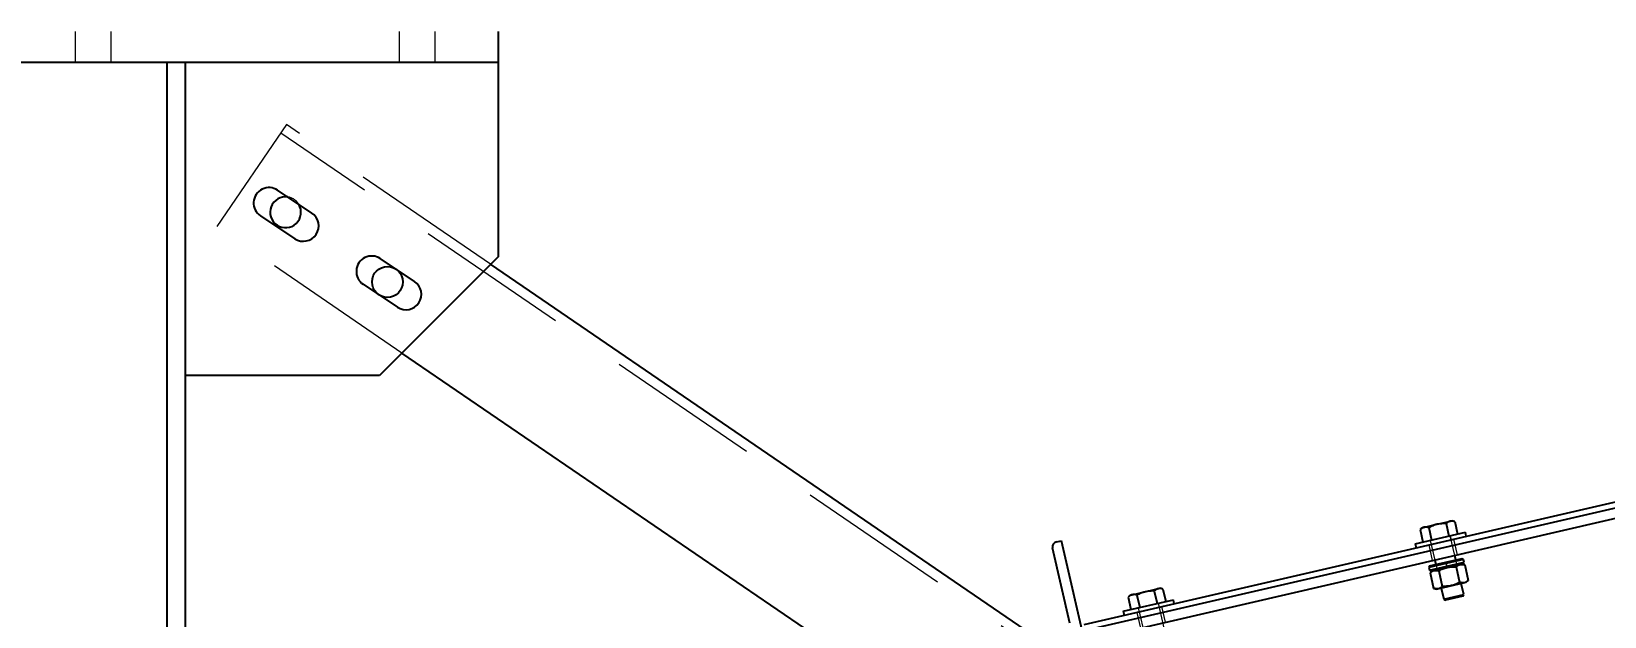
# Model space of a CAD drawing. Header units: millimetres. Extents: x 1293 to 41893, y 1011 to 26911.
# Drawn here: x 12355 to 13002, y 5902 to 6143 of the extents above; entities that cross this region are included whole.
import ezdxf

# ---------------------------------------------------------------- set-up
doc = ezdxf.new("R2010")
doc.units = ezdxf.units.MM
doc.header["$LTSCALE"] = 50
doc.linetypes.add('HIDDEN', pattern=[1.905, 1.27, -0.635])
doc.layers.add('CAPA_1', color=7, linetype='Continuous')
doc.layers.add('STRUC', color=4, linetype='Continuous')
doc.styles.add('SLDTEXTSTYLE0', font='TXT', dxfattribs={"width": 0.75})
doc.dimstyles.new('SLDDIMSTYLE0', dxfattribs={"dimtxt": 100, "dimasz": 100, "dimexe": 0, "dimexo": 0.0625, "dimgap": 25, "dimtad": 2, "dimdec": 0, "dimlfac": 1.5, "dimrnd": 1e-09, "dimzin": 12, "dimdsep": 46, "dimtxsty": 'SLDTEXTSTYLE0', "dimsah": 1, "dimcen": 0.09, "dimadec": 0, "dimazin": 3, "dimtfac": 1, "dimtdec": 0, "dimtofl": 0, "dimtmove": 0, "dimatfit": 3, "dimfxl": 1, "dimfrac": 2, "dimtolj": 1, "dimtzin": 12, "dimarcsym": 0})
doc.dimstyles.new('SLDDIMSTYLE1', dxfattribs={"dimtxt": 100, "dimasz": 100, "dimexe": 0, "dimexo": 0.0625, "dimgap": 25, "dimtad": 2, "dimdec": 4, "dimlfac": 75, "dimzin": 12, "dimdsep": 46, "dimtxsty": 'SLDTEXTSTYLE0', "dimsah": 1, "dimcen": 0.09, "dimadec": 0, "dimazin": 3, "dimtfac": 1, "dimtdec": 0, "dimtofl": 0, "dimtmove": 0, "dimatfit": 3, "dimfxl": 1, "dimfrac": 2, "dimtolj": 1, "dimtzin": 12, "dimarcsym": 0})

# ---------------------------------------------------------------- blocks, each defined once
blk = doc.blocks.new('_D_3')
at = {"layer": 'CAPA_1', "transparency": 16777216}
blk.add_arc((9899.27, 4708.49), 5214.32, 0, 13, dxfattribs=at)
for points in [[(14979.94, 5881.46), (14986.48, 5780.49), (15016.52, 5787.13)], [(15113.58, 4708.49), (15128.01, 4808.64), (15097.24, 4808.34)]]:
    blk.add_solid(points, dxfattribs=at)
at = {"layer": 'CAPA_1', "transparency": 16777216, "insert": (15196.76, 5413.27), "char_height": 100, "attachment_point": 1, "rotation": 276.5, "style": 'SLDTEXTSTYLE0'}
blk.add_mtext('13°', dxfattribs=at)
blk = doc.blocks.new('_D_5')
at = {"layer": 'CAPA_1', "transparency": 16777216}
for p, q in [((11574.4, 7831.18), (17588.06, 7831.18)), ((17538.06, 7831.18), (17538.06, 4708.49)), ((16485.16, 4708.49), (17588.06, 4708.49))]:
    blk.add_line(p, q, dxfattribs=at)
for points in [[(17538.06, 7831.18), (17522.68, 7731.18), (17553.45, 7731.18)], [(17538.06, 4708.49), (17553.45, 4808.49), (17522.68, 4808.49)]]:
    blk.add_solid(points, dxfattribs=at)
at = {"layer": 'CAPA_1', "transparency": 16777216, "insert": (17409.15, 6122.06), "char_height": 100, "attachment_point": 1, "rotation": 90, "style": 'SLDTEXTSTYLE0'}
blk.add_mtext('4684', dxfattribs=at)

msp = doc.modelspace()

# ---------------------------------------------------------------- linework, layer by layer
at = {"color": 7, "linetype": 'Continuous', "lineweight": 25}
for p, q in [((12787.8325598, 5898.8006013), (13086.5101497, 5967.7557562)), ((12788.3658437, 5896.4906947), (13086.5101497, 5965.3227313)), ((12774.7718742, 5889.0075921), (13086.5101497, 5960.9780439)), ((12926.9220749, 5938.6246351), (12926.0926687, 5937.8512013)), ((12926.0926687, 5937.8512013), (12927.2747066, 5932.7312325)), ((12926.9220749, 5938.6246351), (12933.0586089, 5940.0413656)), ((12929.6648791, 5938.6759111), (12930.846917, 5933.5559422)), ((12933.0586089, 5940.0413656), (12933.1604598, 5940.0648798)), ((12933.1604598, 5940.0648798), (12939.2969939, 5941.4816103)), ((12936.8092999, 5940.3253306), (12937.9913378, 5935.2053617)), ((12940.3815103, 5941.1500403), (12939.2969939, 5941.4816103)), ((12940.3815103, 5941.1500403), (12941.5635482, 5936.0300715)), ((12776.430332, 5932.8373512), (12778.4960485, 5933.3142594)), ((12791.3397708, 5877.681986), (12778.4960485, 5933.3142594)), ((12924.1070442, 5931.99992), (12944.7312106, 5936.761384)), ((12924.1070442, 5931.99992), (12924.4879614, 5930.3499867)), ((12945.1121277, 5935.1114507), (12944.7312106, 5936.761384)), ((12781.9895576, 5899.3633004), (12774.8465998, 5930.3028498)), ((12944.0008766, 5925.6224374), (12929.6464568, 5922.3084585)), ((12930.0430244, 5922.9430992), (12943.3662359, 5926.019005)), ((12932.160788, 5925.343686), (12932.5797969, 5923.5287593)), ((12940.8294634, 5925.4333449), (12940.4104546, 5927.2482715)), ((12944.0008766, 5925.6224374), (12943.3662359, 5926.019005)), ((12944.2694232, 5924.4592344), (12944.0008766, 5925.6224374)), ((12930.0430244, 5922.9430992), (12929.6464568, 5922.3084585)), ((12929.6464568, 5922.3084585), (12929.9150034, 5921.1452555)), ((12929.9150034, 5921.1452555), (12944.2694232, 5924.4592344)), ((12929.9150034, 5921.1452555), (12930.5496442, 5920.7486879)), ((12931.0701085, 5920.8688466), (12930.2007397, 5920.0581471)), ((12930.2007397, 5920.0581471), (12931.6703197, 5913.6926964)), ((12943.8728556, 5923.8245937), (12930.5496442, 5920.7486879)), ((12933.7725728, 5920.8825785), (12935.2420691, 5914.5174909)), ((12940.9174128, 5922.5320948), (12942.3869091, 5916.1670072)), ((12944.4891621, 5923.3568893), (12943.3523913, 5923.704435)), ((12943.8728556, 5923.8245937), (12944.2694232, 5924.4592344)), ((12944.4891621, 5923.3568893), (12945.9587422, 5916.9914387)), ((12807.6043735, 5911.0779732), (12819.1246859, 5913.7376469)), ((12816.6369919, 5912.5813672), (12817.8190298, 5907.4613984)), ((12820.2092023, 5913.406077), (12819.1246859, 5913.7376469)), ((12820.2092023, 5913.406077), (12821.3912402, 5908.2861081)), ((12931.6703197, 5913.6926964), (12932.8070906, 5913.3451507)), ((12932.8070906, 5913.3451507), (12945.0893734, 5916.1807391)), ((12934.8233987, 5913.8106521), (12935.8888239, 5909.1957887)), ((12944.1384904, 5911.1003742), (12943.0730652, 5915.7152377)), ((12945.0893734, 5916.1807391), (12945.9587422, 5916.9914387)), ((12803.9347363, 5904.2559566), (12824.5589026, 5909.0174206)), ((12806.7497669, 5910.8806717), (12805.9203607, 5910.1072379)), ((12805.9203607, 5910.1072379), (12807.1023986, 5904.9872691)), ((12806.7497669, 5910.8806717), (12807.5534481, 5911.0662162)), ((12807.5534481, 5911.0662162), (12807.6043735, 5911.0779732)), ((12809.4925711, 5910.9319477), (12810.674609, 5905.8119788)), ((12824.9398197, 5907.3674873), (12824.5589026, 5909.0174206)), ((12935.8888239, 5909.1957887), (12944.1384904, 5911.1003742)), ((12935.8888239, 5909.1957887), (12936.5234646, 5908.7992211)), ((12943.7419229, 5910.4657335), (12936.5234646, 5908.7992211)), ((12943.7419229, 5910.4657335), (12944.1384904, 5911.1003742)), ((12803.9347363, 5904.2559566), (12804.3156534, 5902.6060233))]:
    msp.add_line(p, q, dxfattribs=at)
at = {"color": 1, "linetype": 'HIDDEN', "lineweight": 18}
for p, q in [((12929.644003, 5931.5403527), (12931.1295797, 5925.1056128)), ((12930.2117975, 5933.4093133), (12930.5927146, 5931.75938)), ((12930.2942942, 5933.4283592), (12932.160788, 5925.343686)), ((12940.4104546, 5927.2482715), (12938.5439607, 5935.3329448)), ((12939.0073745, 5933.7020573), (12938.6264574, 5935.3519906)), ((12941.4416629, 5927.4863447), (12939.9560861, 5933.9210847)), ((12941.3360832, 5923.2389336), (12940.8294634, 5925.4333449)), ((12940.9814987, 5924.9253591), (12941.3780662, 5925.5599999)), ((12941.2500452, 5923.7621561), (12940.9814987, 5924.9253591)), ((12932.031194, 5923.4021044), (12932.6658348, 5923.0055368)), ((12932.9343814, 5921.8423338), (12932.5378138, 5921.2076931)), ((12932.5797969, 5923.5287593), (12933.0864166, 5921.334348)), ((12932.6658348, 5923.0055368), (12932.9343814, 5921.8423338)), ((12936.7046301, 5924.4810521), (12937.2112499, 5922.2866408)), ((12936.8564056, 5923.9730063), (12936.7414288, 5924.4895478)), ((12936.7570837, 5924.493162), (12936.8801802, 5923.9784951)), ((12936.8564056, 5923.9730063), (12937.1249521, 5922.8098033)), ((12937.1487268, 5922.8152921), (12936.8801802, 5923.9784951)), ((12937.2480486, 5922.2951365), (12937.1249521, 5922.8098033)), ((12937.1487268, 5922.8152921), (12937.2637035, 5922.2987507)), ((12937.2596054, 5922.2978045), (12937.2112499, 5922.2866408)), ((12941.884686, 5923.3655885), (12941.2500452, 5923.7621561)), ((12810.0394895, 5905.6653499), (12810.4204066, 5904.0154166)), ((12810.1219862, 5905.6843958), (12812.9141086, 5893.5903846)), ((12821.1637752, 5895.4949702), (12818.3716527, 5907.5889814)), ((12818.8350665, 5905.9580939), (12818.4541494, 5907.6080273)), ((12821.2693549, 5899.7423814), (12819.7837781, 5906.1771213)), ((12809.471695, 5903.7963893), (12810.9572717, 5897.3616494))]:
    msp.add_line(p, q, dxfattribs=at)
at = {"color": 7, "linetype": 'Continuous', "lineweight": 25}
msp.add_arc((12776.9057165, 5930.7782344), 2.11328, 103, 193, dxfattribs=at)
for points, knots in [([(12927.725756, 5938.8101795), (12927.5292038, 5938.7497053), (12926.9428172, 5938.5692888), (12926.4321586, 5938.1379552), (12926.0926687, 5937.8512013)], [0, 0, 0, 0, 0.3351922062, 1, 1, 1, 1]), ([(12929.6648791, 5938.6759111), (12929.5391111, 5938.7127863), (12928.8915299, 5938.9026576), (12928.2741549, 5938.8579563), (12927.7766815, 5938.8219366)], [0, 0, 0, 0, 0.1942119601, 1, 1, 1, 1]), ([(12933.0586089, 5940.0413656), (12932.4579862, 5939.8694535), (12931.2791841, 5939.5320531), (12930.1961072, 5938.9576463), (12929.6648791, 5938.6759111)], [0, 0, 0, 0, 0.50951955136, 1, 1, 1, 1]), ([(12936.8092999, 5940.3253306), (12936.3693807, 5940.3429798), (12935.1460068, 5940.3920607), (12933.9356063, 5940.1926094), (12933.1604598, 5940.0648798)], [0, 0, 0, 0, 0.3595950484, 1, 1, 1, 1]), ([(12938.4423872, 5941.2843088), (12938.245835, 5941.2238346), (12937.6594484, 5941.0434181), (12937.1487898, 5940.6120845), (12936.8092999, 5940.3253306)], [0, 0, 0, 0, 0.3351922062, 1, 1, 1, 1]), ([(12940.3815103, 5941.1500403), (12940.2557423, 5941.1869156), (12939.6081611, 5941.3767868), (12938.9907861, 5941.3320856), (12938.4933127, 5941.2960659)], [0, 0, 0, 0, 0.1942119601, 1, 1, 1, 1]), ([(12930.2007397, 5920.0581471), (12930.4739041, 5920.289313), (12931.0261568, 5920.756658), (12931.9275136, 5921.089021), (12932.8551928, 5921.1206373), (12933.4649174, 5920.9624147), (12933.7725728, 5920.8825785)], [0, 0, 0, 0, 0.2646061211, 0.5349506065, 0.7653448938, 1, 1, 1, 1]), ([(12933.7725728, 5920.8825785), (12934.0522761, 5921.0328982), (12934.8776234, 5921.476461), (12936.3380416, 5922.0699729), (12938.4576645, 5922.5664927), (12940.0060256, 5922.5448399), (12940.9174128, 5922.5320948)], [0, 0, 0, 0, 0.1280647744, 0.377893031, 0.6338190398, 1, 1, 1, 1]), ([(12940.9174128, 5922.5320948), (12941.1905803, 5922.7632943), (12941.7428387, 5923.2307066), (12942.6441836, 5923.5631686), (12943.5718329, 5923.5948716), (12944.1815236, 5923.4366998), (12944.4891621, 5923.3568893)], [0, 0, 0, 0, 0.2646176718, 0.5349733347, 0.7653562273, 1, 1, 1, 1]), ([(12812.8863009, 5912.2974023), (12812.2856782, 5912.1254901), (12811.1068761, 5911.7880897), (12810.0237992, 5911.213683), (12809.4925711, 5910.9319477)], [0, 0, 0, 0, 0.5095195514, 1, 1, 1, 1]), ([(12816.6369919, 5912.5813672), (12816.1970727, 5912.5990164), (12814.9736988, 5912.6480973), (12813.7632983, 5912.448646), (12812.9881518, 5912.3209164)], [0, 0, 0, 0, 0.3595950484, 1, 1, 1, 1]), ([(12818.2700793, 5913.5403454), (12818.073527, 5913.4798712), (12817.4871405, 5913.2994547), (12816.9764818, 5912.8681211), (12816.6369919, 5912.5813672)], [0, 0, 0, 0, 0.3351922062, 1, 1, 1, 1]), ([(12820.2092023, 5913.406077), (12820.0834343, 5913.4429522), (12819.4358531, 5913.6328235), (12818.8184781, 5913.5881222), (12818.3210047, 5913.5521025)], [0, 0, 0, 0, 0.1942119601, 1, 1, 1, 1]), ([(12935.2420691, 5914.5174909), (12934.9689016, 5914.2862914), (12934.4166431, 5913.8188791), (12933.5152982, 5913.4864171), (12932.5876489, 5913.4547141), (12931.9779583, 5913.6128859), (12931.6703197, 5913.6926964)], [0, 0, 0, 0, 0.2646176718, 0.5349733347, 0.7653562273, 1, 1, 1, 1]), ([(12942.3869091, 5916.1670072), (12941.5733483, 5915.7560095), (12940.2054315, 5915.06496), (12938.0845541, 5914.577096), (12936.5114989, 5914.4675134), (12935.5593552, 5914.5049993), (12935.2420691, 5914.5174909)], [0, 0, 0, 0, 0.3661794341, 0.6156922034, 0.8719357593, 1, 1, 1, 1]), ([(12945.9587422, 5916.9914387), (12945.6855778, 5916.7602728), (12945.133325, 5916.2929278), (12944.2319683, 5915.9605647), (12943.3042891, 5915.9289485), (12942.6945645, 5916.0871711), (12942.3869091, 5916.1670072)], [0, 0, 0, 0, 0.2646061211, 0.5349506065, 0.7653448938, 1, 1, 1, 1]), ([(12807.5534481, 5911.0662162), (12807.3568958, 5911.005742), (12806.7705093, 5910.8253255), (12806.2598506, 5910.3939919), (12805.9203607, 5910.1072379)], [0, 0, 0, 0, 0.3351922062, 1, 1, 1, 1]), ([(12809.4925711, 5910.9319477), (12809.3668031, 5910.968823), (12808.7192219, 5911.1586942), (12808.1018469, 5911.1139929), (12807.6043735, 5911.0779732)], [0, 0, 0, 0, 0.19421196006, 1, 1, 1, 1])]:
    msp.add_open_spline(points, degree=3, knots=knots, dxfattribs=at)
at = {"layer": 'STRUC', "linetype": 'HIDDEN', "lineweight": 18}
for p, q in [((12372.506483, 6142.8529069), (12372.506483, 6130.1529069)), ((12387.3231497, 6130.1529069), (12387.3231497, 6142.8529069)), ((12505.8398163, 6142.8529069), (12505.8398163, 6130.1529069)), ((12520.656483, 6130.1529069), (12520.656483, 6142.8529069)), ((12459.5182393, 6104.5110195), (12430.8500974, 6062.5732366)), ((14064.1938751, 5002.446985), (12457.1292275, 6101.0162043)), ((12543.5182457, 6047.0896696), (12459.5182393, 6104.5110195)), ((12506.9683385, 6010.5397625), (12430.8500974, 6062.5732366))]:
    msp.add_line(p, q, dxfattribs=at)
at = {"layer": 'STRUC', "linetype": 'Continuous', "lineweight": 25}
for p, q in [((12546.581483, 6142.8529069), (12546.581483, 6050.1529069)), ((12079.9148163, 6130.1529069), (12546.581483, 6130.1529069)), ((12410.2761497, 6130.1529069), (12410.2761497, 4930.1529069)), ((12417.7268163, 6130.1529069), (12417.7268163, 4930.1529069)), ((12469.909778, 6068.1501906), (12455.8161119, 6077.5366891)), ((12448.776238, 6066.9664396), (12462.8699041, 6057.579941)), ((12546.581483, 6050.1529069), (12497.7268163, 6001.2982403)), ((12512.1907762, 6039.990695), (12498.0971101, 6049.3771935)), ((13086.5101497, 5675.9072204), (12543.5182457, 6047.0896696)), ((12491.0572362, 6038.806944), (12505.1509023, 6029.4204455)), ((13086.5101497, 5614.3722555), (12506.9683385, 6010.5397625)), ((12497.7268163, 6001.2982403), (12417.7268163, 6001.2982403))]:
    msp.add_line(p, q, dxfattribs=at)
msp.add_circle((12501.0369553, 6039.7898002), 6.35, dxfattribs=at)
for centre, start, end in [((12452.296175, 6072.2515643), 56.3360555264, 236.3360555264), ((12459.0991724, 6068.4579422), 81.7313941375, 30.940734661), ((12466.389841, 6062.8650658), 236.3360555264, 56.3360555264), ((12494.5771731, 6044.0920688), 56.3360555264, 236.3360555264), ((12508.6708392, 6034.7055702), 236.3360555264, 56.3360555264)]:
    msp.add_arc(centre, 6.35, start, end, dxfattribs=at)
at = {"layer": 'STRUC', "linetype": 'HIDDEN', "lineweight": 18}
msp.add_arc((12459.0991724, 6068.4579422), 6.35, 30.9407169153, 81.7313941375, dxfattribs=at)

# ---------------------------------------------------------------- dimensions: what is measured, and where the dimension line sits
at = {"layer": 'CAPA_1'}
dim = msp.add_linear_dim(base=(17538.0605071, 4708.4929069), p1=(11510.8968592, 7831.1769069), p2=(16421.6646746, 4708.4929069), angle=90, dimstyle='SLDDIMSTYLE0', dxfattribs=at)
dim.commit()
dim.dimension.update_dxf_attribs({"geometry": '_D_5', "text_midpoint": (17538.0605071, 6269.8349069), "dimtype": 160})
dim = msp.add_angular_dim_2l(base=(15080.062669, 5298.7701303), line1=((16421.6646746, 4708.4929069), (6449.8953906, 4708.4929069)), line2=((16705.6180701, 6279.8631045), (11026.6060803, 4968.759879)), dimstyle='SLDDIMSTYLE1', dxfattribs=at)
dim.commit()
dim.dimension.update_dxf_attribs({"geometry": '_D_3', "text_midpoint": (15080.062669, 5298.7701303), "dimtype": 162})

doc.saveas('drawing.dxf')
